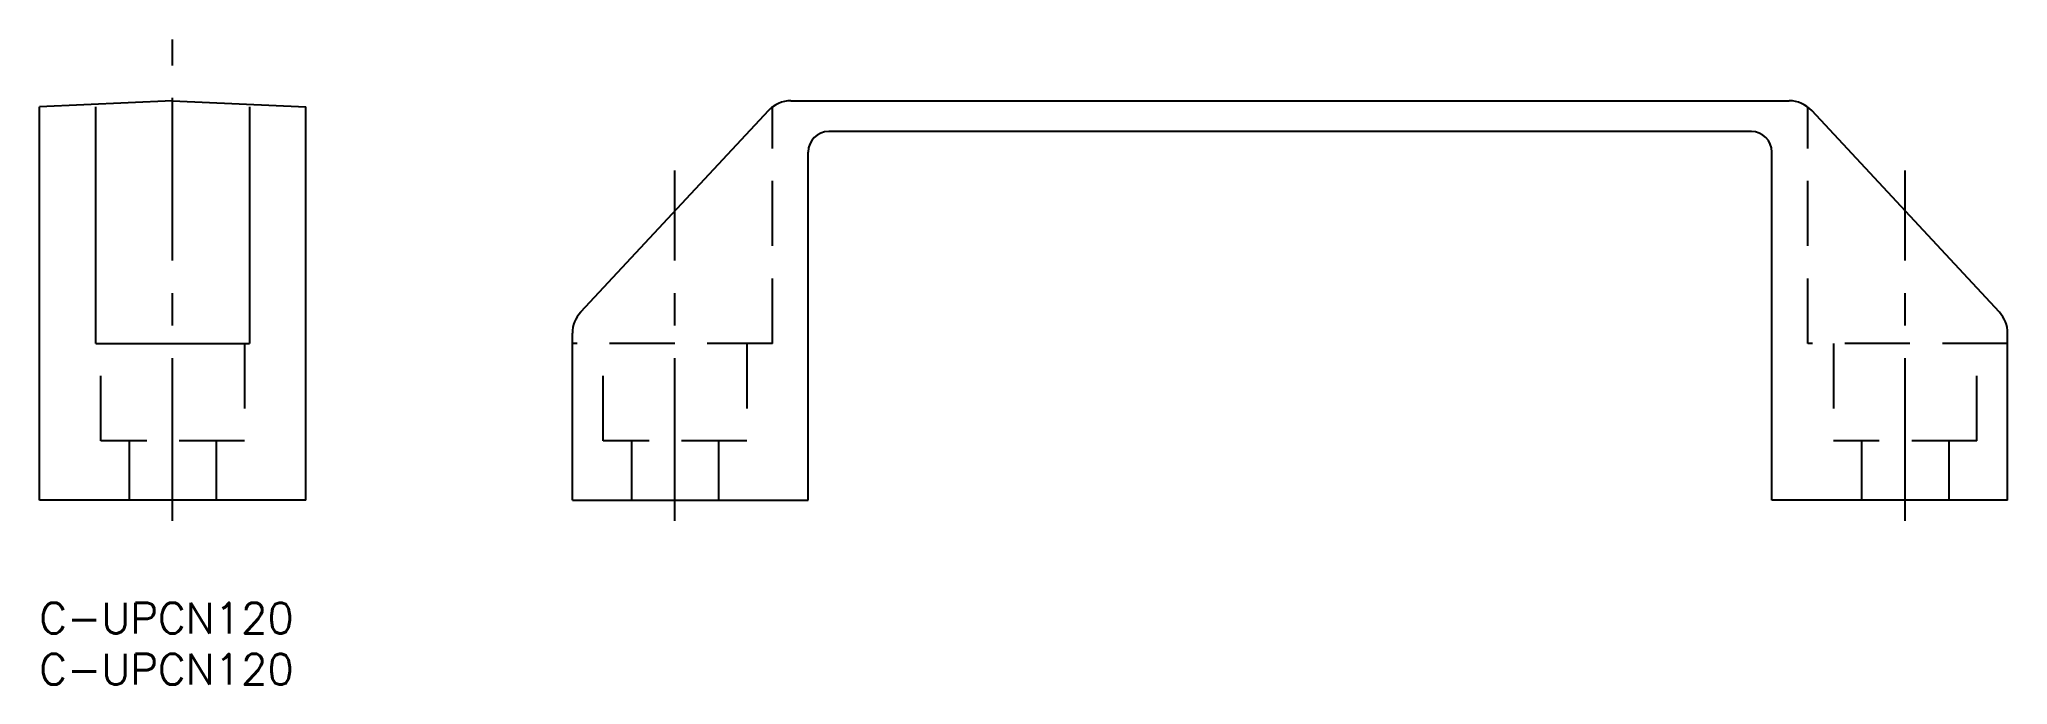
# Model space of a CAD drawing. Extents: x 0 to 192, y -8 to 55.
import ezdxf

# ---------------------------------------------------------------- set-up
doc = ezdxf.new("R2010")
doc.units = 0
doc.header["$LTSCALE"] = 0.5
doc.linetypes.add('CENTER', pattern=[50.8, 31.75, -6.35, 6.35, -6.35])
doc.linetypes.add('DASHED', pattern=[19.05, 12.7, -6.35])
for name, color, linetype in [('MSM_CENTER', 1, 'CENTER'), ('MSM_CONTINUOUS', 7, 'CONTINUOUS'), ('MSM_DASHED', 4, 'DASHED'), ('MSM_PART_NUMBER', 7, 'CONTINUOUS')]:
    doc.layers.add(name, color=color, linetype=linetype)
doc.styles.get("Standard").update_dxf_attribs({"font": 'txt.shx', "height": 3, "bigfont": 'bigfont.shx'})

msp = doc.modelspace()

# ---------------------------------------------------------------- linework, layer by layer
at = {"layer": 'MSM_CENTER'}
for p, q in [((13, 8), (13, 55)), ((62, 8), (62, 42.2)), ((182, 8), (182, 42.2))]:
    msp.add_line(p, q, dxfattribs=at)
at = {"layer": 'MSM_CONTINUOUS'}
for p, q in [((13, 49), (0, 48.4)), ((0, 10), (0, 48.4)), ((5.5, 25.3), (5.5, 48.4)), ((13, 49), (26, 48.4)), ((20.5, 48.4), (20.5, 25.3)), ((26, 10), (26, 48.4)), ((71.11, 48.04), (52.8, 28.36)), ((73.31, 49), (170.69, 49)), ((191.2, 28.36), (172.89, 48.04)), ((167, 46), (77, 46)), ((75, 10), (75, 44)), ((169, 10), (169, 44)), ((5.5, 25.3), (20.5, 25.3)), ((52, 10), (52, 26.32)), ((192, 10), (192, 26.32)), ((26, 10), (0, 10)), ((52, 10), (75, 10)), ((192, 10), (169, 10))]:
    msp.add_line(p, q, dxfattribs=at)
for centre, radius, start, end in [((73.31, 46), 3, 90, 137.07), ((170.69, 46), 3, 42.93, 90), ((77, 44), 2, 90, 180), ((167, 44), 2, 0, 90), ((55, 26.32), 3, 137.07, 180), ((189, 26.32), 3, 0, 42.93)]:
    msp.add_arc(centre, radius, start, end, dxfattribs=at)
at = {"layer": 'MSM_DASHED'}
for p, q in [((71.5, 25.3), (71.5, 48.46)), ((172.5, 25.3), (172.5, 48.33)), ((6, 15.8), (6, 25.3)), ((20, 25.3), (20, 15.8)), ((71.5, 25.3), (52, 25.3)), ((55, 15.8), (55, 25.3)), ((69, 25.3), (69, 15.8)), ((192, 25.3), (172.5, 25.3)), ((175, 25.3), (175, 15.8)), ((189, 15.8), (189, 25.3)), ((20, 15.8), (6, 15.8)), ((8.75, 15.8), (8.75, 10)), ((17.25, 15.8), (17.25, 10)), ((69, 15.8), (55, 15.8)), ((57.75, 15.8), (57.75, 10)), ((66.25, 15.8), (66.25, 10)), ((189, 15.8), (175, 15.8)), ((177.75, 15.8), (177.75, 10)), ((186.25, 15.8), (186.25, 10))]:
    msp.add_line(p, q, dxfattribs=at)

# ---------------------------------------------------------------- texts
at = {"layer": 'MSM_PART_NUMBER'}
for p in [(0, -3), (0, -8)]:
    msp.add_text('C-UPCN120', height=3, dxfattribs=at).set_placement(p)

doc.saveas('drawing.dxf')
